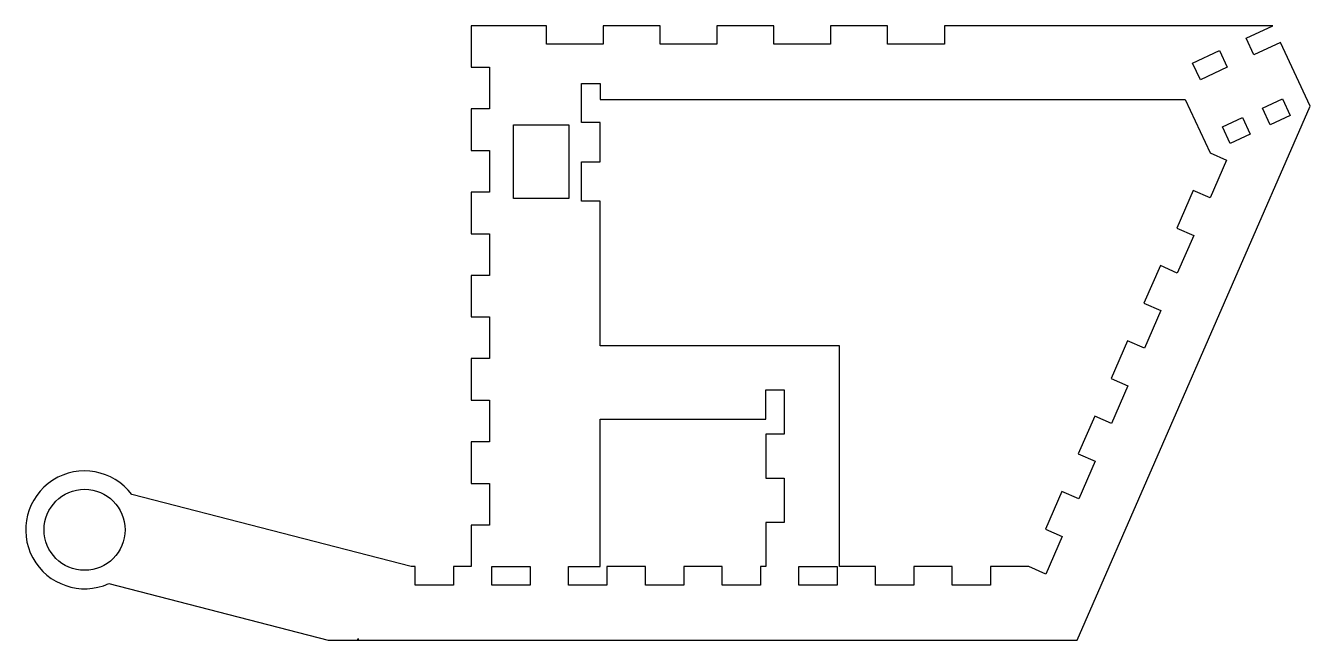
# Model space of a CAD drawing. Header units: millimetres. Extents: x -201 to 148, y 45 to 212.
import ezdxf

# ---------------------------------------------------------------- set-up
doc = ezdxf.new("R2010")
doc.units = ezdxf.units.MM
doc.layers.get('0').update_dxf_attribs({"linetype": 'CONTINUOUS'})

msp = doc.modelspace()

# ---------------------------------------------------------------- linework, layer by layer
msp.add_lwpolyline([(-75, 144.09), (-80, 144.09), (-80, 132.79), (-75, 132.79), (-75, 121.49), (-80, 121.49), (-80, 110.19), (-75, 110.19), (-75, 98.9), (-80, 98.9), (-80, 87.6), (-75, 87.6), (-75, 76.3), (-80, 76.3), (-80, 65), (-84.79, 65), (-84.79, 60), (-95.21, 60), (-95.21, 65), (-96.27, 65), (-172.2, 84.61, 2.078999), (-178.45, 60.4), (-118.81, 45), (-110.84, 45, 0.001597), (-110.65, 45.47), (-110.65, 45.47, 0.005607), (-110.82, 45), (84.6, 45), (147.92, 190), (139.83, 207.35), (132.58, 203.97), (130.47, 208.5), (137.72, 211.88), (48.52, 211.88), (48.52, 206.88), (33.08, 206.88), (33.08, 211.88), (17.64, 211.88), (17.64, 206.88), (2.2, 206.88), (2.2, 211.88), (-13.24, 211.88), (-13.24, 206.88), (-28.68, 206.88), (-28.68, 211.88), (-44.12, 211.88), (-44.12, 206.88), (-59.56, 206.88), (-59.56, 211.88), (-80, 211.88), (-80, 200.58), (-75, 200.58), (-75, 189.29), (-80, 189.29), (-80, 177.99), (-75, 177.99), (-75, 166.69), (-80, 166.69), (-80, 155.39), (-75, 155.39)], format="xyb", close=True)
for points in [[(118.08, 197.21), (115.97, 201.74), (123.22, 205.12), (125.33, 200.59)], [(20, 125), (-45, 125), (-45, 164.28), (-50, 164.28), (-50, 174.93), (-45, 174.93), (-45, 185.58), (-50, 185.58), (-50, 196.23), (-45, 196.23), (-45, 191.88), (113.95, 191.88), (120.74, 177.32), (125.17, 175.38), (120.71, 165.17), (116.13, 167.17), (111.67, 156.95), (116.25, 154.95), (111.79, 144.73), (107.21, 146.74), (102.75, 136.52), (107.33, 134.52), (102.87, 124.3), (98.28, 126.3), (93.82, 116.08), (98.4, 114.08), (93.94, 103.87), (89.36, 105.87), (84.9, 95.65), (89.48, 93.65), (85.02, 83.43), (80.44, 85.43), (75.98, 75.22), (80.56, 73.22), (76.1, 63), (71.51, 65), (61.09, 65), (61.09, 60), (50.67, 60), (50.67, 65), (40.25, 65), (40.25, 60), (29.83, 60), (29.83, 65), (20, 65)], [(140.37, 192), (142.49, 187.47), (137.05, 184.93), (134.94, 189.46)], [(-68.5, 165), (-68.5, 185), (-53.5, 185), (-53.5, 165)], [(129.5, 186.93), (131.61, 182.39), (126.17, 179.86), (124.06, 184.39)], [(0, 113), (5, 113), (5, 101), (0, 101), (0, 89), (5, 89), (5, 77), (0, 77), (0, 65), (-1.43, 65), (-1.43, 60), (-11.85, 60), (-11.85, 65), (-22.27, 65), (-22.27, 60), (-32.69, 60), (-32.69, 65), (-43.11, 65), (-43.11, 60), (-53.53, 60), (-53.53, 65), (-45, 65), (-45, 105), (0, 105)], [(-63.95, 65), (-63.95, 60), (-74.37, 60), (-74.37, 65)], [(19.41, 65), (19.41, 60), (8.99, 60), (8.99, 65)]]:
    msp.add_lwpolyline(points, close=True)
msp.add_circle((-185, 75), 11)

doc.saveas('drawing.dxf')
